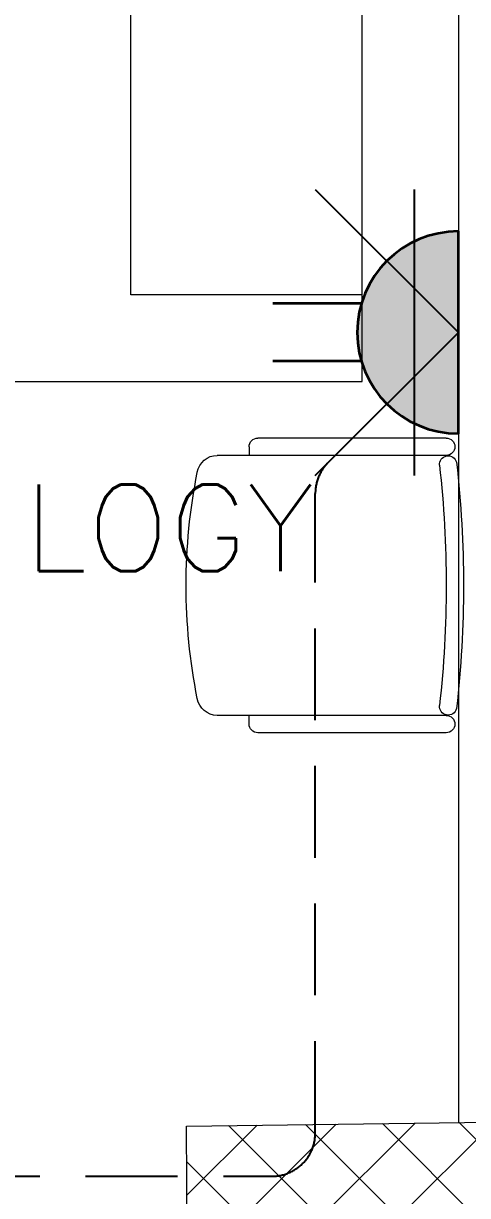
# Model space of a CAD drawing. Header units: inches. Extents: x -12418 to 57169, y -29325 to 19878.
# Drawn here: x 40947 to 41715, y -5720 to -3692 of the extents above; entities that cross this region are included whole.
import ezdxf
from ezdxf.enums import TextEntityAlignment as Align

# ---------------------------------------------------------------- set-up
doc = ezdxf.new("R2010")
doc.units = ezdxf.units.IN
doc.header["$LTSCALE"] = 25
doc.header["$MEASUREMENT"] = 0
for name, pattern in [('00-Ground Floor$0$HIDDEN', [9.525, 6.35, -3.175]), ('DASHDOT', [25.4, 12.7, -6.35, 0, -6.35]), ('HIDDEN', [9.525, 6.35, -3.175])]:
    doc.linetypes.add(name, pattern=pattern)
doc.layers.get('0').update_dxf_attribs({"color": 8})
doc.layers.get('Defpoints').update_dxf_attribs({"color": 8})
for name, color, linetype, lineweight in [('00-Ground Floor$0$72_EGR_BASE_TEXT', 252, 'Continuous', 5), ('00-Ground Floor$0$C-HYDR-CTCH', 251, 'Continuous', 5), ('00-Ground Floor$0$Hatch', 254, 'Continuous', 5), ('00-Ground Floor$0$LOADING', 253, 'Continuous', 5), ('00-Ground Floor$0$Walls', 251, 'Continuous', 5), ('E-LITE-CLNG-CNDT', 6, 'DASHDOT', 35), ('E-LITE-EXIT-NUMB', 6, 'Continuous', 25), ('E-POWR-FLOR-CNDT', 6, 'HIDDEN', 25), ('E-POWR-WALL @ 100', 4, 'Continuous', 35)]:
    doc.layers.add(name, color=color, linetype=linetype, lineweight=lineweight)
doc.styles.add('00-Ground Floor$0$SIMPLEX', font='SIMPLEX.shx', dxfattribs={"height": 150})
doc.styles.add('DC_Simplex', font='SIMPLEX.shx', dxfattribs={"width": 0.7})

# ---------------------------------------------------------------- blocks, each defined once
blk = doc.blocks.new('00-Ground Floor$0$GF21043-P')
at = {"color": 0}
for p, q in [((0.8, 0.75), (-0.8, 0.75)), ((-0.8, 0.75), (-0.8, 0))]:
    blk.add_line(p, q, dxfattribs=at)
at = {"color": 0, "linetype": '00-Ground Floor$0$HIDDEN'}
for p, q in [((-0.8, 0.6), (-0.4, 0.6)), ((-0.4, 0.6), (-0.4, 0))]:
    blk.add_line(p, q, dxfattribs=at)
blk = doc.blocks.new('00-Ground Floor$0$GF21016-P')
at = {"layer": '00-Ground Floor$0$LOADING', "extrusion": (-1.24384e-09, -1.20261e-09, -1)}
for p, q in [((0.0128, 0.0179), (0.0128, 0.4136)), ((0.4628, 0.0179), (0.4628, 0.4136)), ((-0.0022, 0.3585), (0.0128, 0.3585)), ((0.4778, 0.3585), (0.4628, 0.3585)), ((-0.0172, 0.0179), (-0.0172, 0.3435)), ((0.4928, 0.0179), (0.4928, 0.3435)), ((0.4778, 0.0029), (0.4778, 0.0029))]:
    blk.add_line(p, q, dxfattribs=at)
for centre, radius, start, end in [((-0.2378, -0.5362), 1.0036, 78.7568, 101.2432), ((-0.0478, 0.4136), 0.035, 0, 80.6557), ((-0.4278, 0.4136), 0.035, 99.3443, 180), ((0.0022, 0.3435), 0.015, 0, 90), ((-0.4778, 0.3435), 0.015, 90, 180), ((-0.0284, 0.0145), 0.015, 284.3864, 95.5209), ((-0.2378, 1.8928), 1.8749, 263.6341, 276.3659), ((-0.4471, 0.0145), 0.015, 84.4791, 255.6136), ((0.0022, 0.0179), 0.015, 270, 0), ((0.0022, 0.0179), 0.015, 180, 270), ((-0.2378, 1.8734), 1.8855, 263.5119, 276.4881), ((-0.4778, 0.0179), 0.015, 270, 0), ((-0.4778, 0.0179), 0.015, 180, 270)]:
    blk.add_arc(centre, radius, start, end, dxfattribs=at)
blk = doc.blocks.new('00-Ground Floor')
at = {"layer": '00-Ground Floor$0$Hatch'}
h = blk.add_hatch(dxfattribs=at)
h.set_pattern_fill('ANSI37', color=256, scale=30)
h.set_pattern_definition([(45, (-1981.42, -13099.68), (-67.35192, 67.35192), []), (135, (-1981.42, -13099.68), (-67.35192, -67.35192), [])])
h.paths.add_polyline_path([(48971.2, 8818.2), (48367.3, 8810.1), (48371.2, 8521.7), (48975.1, 8529.8)])
h.paths.add_polyline_path([(41810.5, 8810.5), (41227, 8805), (41207, 8513.7), (41790.5, 8519.1)])
h.paths.add_polyline_path([(27433.5, 8803.1), (26834.4, 8799), (26828.7, 8506), (27427.8, 8510)])
h.paths.add_polyline_path([(34618.7, 8805.3), (34017.5, 8797.8), (34009.3, 8512.1), (34610.5, 8519.6)])
h.paths.add_polyline_path([(20214.3, 8812.4), (19607.8, 8790.5), (19622.4, 8498), (20228.8, 8519.8)])
h.paths.add_polyline_path([(13477.7, 8802), (12255.7, 8825.9), (12249.3, 8529.8), (13471.3, 8505.8)])
h.paths.add_polyline_path([(13491.8, 1601.9), (12276.8, 1586.2), (12263.3, 1293.7), (13478.3, 1309.4)])
h.paths.add_polyline_path([(13465.7, -5591.3), (12262.6, -5607.3), (12256.9, -5900.3), (13460, -5884.3)])
h.paths.add_polyline_path([(13484.2, -12790), (12287.5, -12801.4), (12290.4, -13095.9), (13487, -13084.4)])
h.paths.add_polyline_path([(5849.2, -12787.9), (5245.6, -12791.6), (5256.3, -13077.1), (5859.8, -13073.4)])
h.paths.add_polyline_path([(5833.8, -5589.9), (5236.9, -5588.3), (5236.8, -5889.5), (5833.6, -5891)])
h.paths.add_polyline_path([(5843.6, 1599.7), (5224.3, 1600.9), (5213.7, 1298), (5833, 1296.7)])
h.paths.add_polyline_path([(5820.3, 8779.1), (5219.7, 8793.5), (5216, 8503.9), (5816.7, 8489.4)])
h.paths.add_polyline_path([(-1378.8, 8777.2), (-1981.4, 8799.9), (-1979.5, 8511.6), (-1376.9, 8488.9)])
h.paths.add_polyline_path([(-1371.1, -5601.1), (-1973.1, -5608.1), (-1969.7, -5899.7), (-1367.7, -5892.7)])
h.paths.add_polyline_path([(-1353.5, -12795.7), (-1951.9, -12796.7), (-1947.1, -13097.4), (-1348.7, -13096.4)])
h.paths.add_polyline_path([(20233.2, -12782.5), (19627.5, -12795.4), (19633.2, -13096.6), (20238.9, -13083.7)])
h.paths.add_polyline_path([(20226.6, -5590), (19632.3, -5607.6), (19634.4, -5904.1), (20228.7, -5886.6)])
h.paths.add_polyline_path([(20217.9, 1618), (19619, 1610.4), (19623, 1310.2), (20221.9, 1317.9)])
h.paths.add_polyline_path([(27418.3, 1602.8), (26816.3, 1607.5), (26820.6, 1315.3), (27422.5, 1310.7)])
h.paths.add_polyline_path([(27422, -5579.9), (26818.1, -5597.5), (26831.6, -5897.5), (27431.7, -5876.5)])
h.paths.add_polyline_path([(27438.1, -12795.9), (26834.3, -12789.3), (26831.9, -13075), (27435.7, -13081.6)])
h.paths.add_polyline_path([(34636.6, -12785.4), (34039.3, -12800), (34048.3, -13099.7), (34645.6, -13085.1)])
h.paths.add_polyline_path([(34629.3, -5597.1), (34028, -5595.2), (34029.2, -5892.4), (34630.4, -5894.3)])
h.paths.add_polyline_path([(34592.8, 1606.7), (34012, 1611.4), (34031.7, 1321.6), (34612.5, 1316.9)])
h.paths.add_polyline_path([(41796.2, 1606), (41198.6, 1619.8), (41200.6, 1327.8), (41798.2, 1314.1)])
h.paths.add_polyline_path([(41797.2, -5592.6), (41228.8, -5600.2), (41230.6, -5894.3), (41799, -5886.7)])
h.paths.add_polyline_path([(41834.3, -12789.7), (41229, -12792.4), (41230.4, -13096.9), (41835.6, -13094.3)])
h.paths.add_polyline_path([(49008.5, -12790.2), (48420.5, -12774.1), (48407.3, -13081.4), (48995.3, -13097.4)])
h.paths.add_polyline_path([(48992.7, -5590.8), (48389.5, -5589.7), (48387.5, -5886.2), (48990.7, -5887.3)])
at = {"layer": '00-Ground Floor$0$C-HYDR-CTCH', "flags": 128}
blk.add_lwpolyline([(41230.6, -5894.3), (41228.8, -5600.2), (41797.2, -5592.6), (41799, -5886.7), (41230.6, -5894.3)], dxfattribs=at)
at = {"layer": '00-Ground Floor$0$Walls'}
blk.add_line((41699, -2847.4), (41699, -5593.9), dxfattribs=at)
at = {"layer": '00-Ground Floor$0$LOADING', "extrusion": (2.24019e-05, 2.34868e-18, 1), "xscale": 1000, "yscale": 1000, "zscale": 1000, "rotation": 180}
blk.add_blockref('00-Ground Floor$0$GF21043-P', (40732.7, -3561.6, 0.9), dxfattribs=at)
at = {"layer": '00-Ground Floor$0$LOADING', "color": 1, "extrusion": (1.86519e-05, 4.75185e-05, 1), "xscale": 1000.000000000001, "yscale": 1000.000000000001, "zscale": -1000.000000000011, "rotation": 89.99997490245693}
blk.add_blockref('00-Ground Floor$0$GF21016-P', (41695.7, -4902.3, 0.5), dxfattribs=at)
at = {"layer": '00-Ground Floor$0$72_EGR_BASE_TEXT', "insert": (39742.7, -4489.9, 0), "char_height": 150, "attachment_point": 2, "style": '00-Ground Floor$0$SIMPLEX'}
blk.add_mtext('CONSULTATION ROOM NEUROLOGY', dxfattribs=at)
blk = doc.blocks.new('*U13')
h = blk.add_hatch(color=253)
edge = h.paths.add_edge_path()
edge.add_line((1.75, 0), (-1.75, 0))
edge.add_arc((0, 0), 1.75, 0, 180, ccw=False)
for p, q in [((-0.5, 1.677), (-0.5, 3.211)), ((0.5, 1.677), (0.5, 3.211))]:
    blk.add_line(p, q)
blk.add_lwpolyline([(1.75, 0, 1), (-1.75, 0)], format="xyb", close=True)
at = {"layer": 'Defpoints'}
for p, q in [((-2.475, 2.475), (0, 0)), ((2.475, 2.475), (0, 0)), ((-2.475, 0.758), (2.475, 0.758))]:
    blk.add_line(p, q, dxfattribs=at)
at = {"layer": 'E-LITE-EXIT-NUMB', "style": 'DC_Simplex', "width": 0.7, "flags": 8}
blk.add_attdef('TYPE', text='', height=2, rotation=360, dxfattribs=at).set_placement((-2.682, 5.238), align=Align.RIGHT)
blk.add_attdef('CIRCUIT', (2.682, 5.238), '', height=2, rotation=360, dxfattribs=at)

msp = doc.modelspace()

# ---------------------------------------------------------------- linework, layer by layer
at = {"layer": 'E-POWR-FLOR-CNDT', "elevation": 0}
msp.add_lwpolyline([(38073.2, -5563.2), (38197, -5687), (41376.6, -5687, 0.414214), (41451.6, -5612), (41451.6, -4505.3, -0.198912), (41473.5, -4452.3), (41575.3, -4350.5)], format="xyb", dxfattribs=at)

# ---------------------------------------------------------------- block references
at = {"layer": 'E-LITE-CLNG-CNDT'}
msp.add_blockref('00-Ground Floor', (0, 0), dxfattribs=at)
at = {"layer": 'E-POWR-WALL @ 100', "xscale": 100, "yscale": 100, "zscale": 100, "rotation": 90.00000000000001}
msp.add_blockref('*U13', (41699, -4226.7), dxfattribs=at)

doc.saveas('drawing.dxf')
